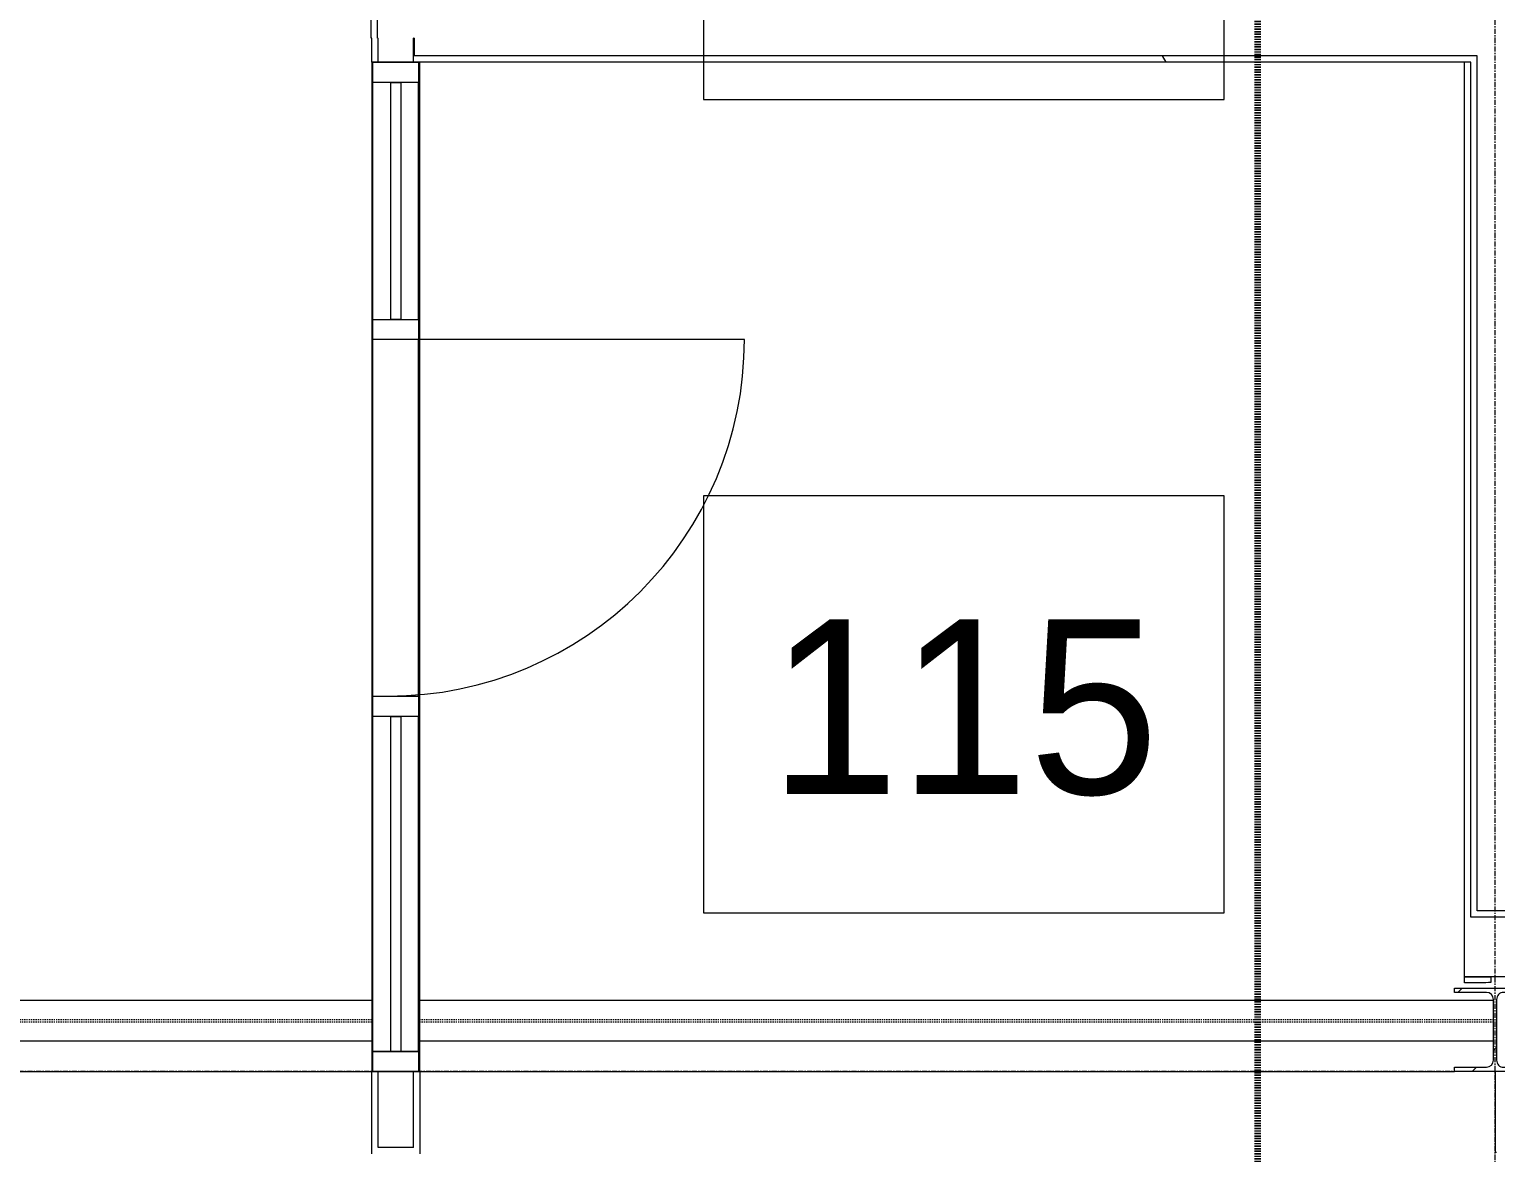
# Model space of a CAD drawing. Header units: inches. Extents: x 21035 to 27089, y -23277 to -20247.
# Drawn here: x 24099.1 to 24244, y -22795.3 to -22684.4 of the extents above; entities that cross this region are included whole.
import ezdxf

# ---------------------------------------------------------------- set-up
doc = ezdxf.new("R2010")
doc.units = ezdxf.units.IN
doc.header["$MEASUREMENT"] = 0
for name, pattern in [('Dash', [0.25, 0.125, -0.125]), ('Grid Line 1_2_', [0.875, 0.5, -0.125, 0.125, -0.125]), ('Hidden 1_8_', [0.1875, 0.125, -0.0625])]:
    doc.linetypes.add(name, pattern=pattern)
for name, color, linetype, lineweight in [('A-ANNO-MATC', 214, 'Dash', 140), ('A-AREA-IDEN', 2, 'Continuous', 9), ('A-DOOR', 31, 'Continuous', 13), ('A-GLAZ-CURT', 52, 'Continuous', 13), ('A-GLAZ-CWMG', 51, 'Continuous', 13), ('A-WALL', 113, 'Continuous', 13), ('A-WALL-PATT', 111, 'Continuous', 25), ('I-WALL', 2, 'Continuous', 13), ('S-BEAM', 12, 'Continuous', 13), ('S-COLS', 52, 'Continuous', 13), ('S-GRID', 1, 'Continuous', 9)]:
    doc.layers.add(name, color=color, linetype=linetype, lineweight=lineweight)
doc.styles.add('Century Gothic', font='GOTHIC.TTF', dxfattribs={"height": 17.245342})
pattern_1 = [(0, (0, 0), (61.44, 15.36), [2.534, -43.546, 2.534, -43.546, -245.76]), (0, (0, 0), (61.44, 15.36), [-92.16, 2.534, -89.626, 2.534, -43.546, -107.52]), (0, (0, 0), (61.44, 15.36), [-230.4, 2.534, -28.186, 2.534, -74.266]), (120, (23.04, 7.68), (-44.02215, 45.528601), [2.534, -43.546, 2.534, -43.546, -245.76]), (120, (23.04, 7.68), (-44.02215, 45.528601), [-92.16, 2.534, -89.626, 2.534, -43.546, -107.52]), (120, (23.04, 7.68), (-44.02215, 45.528601), [-230.4, 2.534, -28.186, 2.534, -74.266]), (240, (30.72, 38.4), (-17.41785, -60.888601), [2.534, -43.546, 2.534, -43.546, -245.76]), (240, (30.72, 38.4), (-17.41785, -60.888601), [-92.16, 2.534, -89.626, 2.534, -43.546, -107.52]), (240, (30.72, 38.4), (-17.41785, -60.888601), [-230.4, 2.534, -28.186, 2.534, -74.266])]

# ---------------------------------------------------------------- blocks, each defined once
blk = doc.blocks.new('W-Wide Flange-Column - B2_E-V4-RCP - First Floor')
at = {"layer": 'S-COLS', "lineweight": 9}
h = blk.add_hatch(dxfattribs=at)
h.set_pattern_fill('FP_3', color=8, style=0, pattern_type=2)
h.set_pattern_definition([(225, (24243.89, -22783.178), (19.00703, -19.00703), []), (225, (24243.89, -22811.978), (19.00703, -19.00703), [])])
h.paths.add_polyline_path([(-4, 4.13), (-4, 3.69), (-0.84, 3.69), (-0.35, 3.49), (-0.14, 3), (-0.14, -3), (-0.35, -3.49), (-0.84, -3.69), (-4, -3.69), (-4, -4.12), (4, -4.12), (4, -3.69), (0.84, -3.69), (0.35, -3.49), (0.14, -3), (0.14, 3), (0.35, 3.49), (0.84, 3.69), (4, 3.69), (4, 4.13), (3.12, 4.13)], flags=0)
at = {"layer": 'S-COLS', "color": 7}
for p, q in [((-4, 4.13), (4, 4.13)), ((-4, 3.69), (-4, 4.13)), ((-0.84, 3.69), (-4, 3.69)), ((-0.14, -3), (-0.14, 3)), ((0.14, 3), (0.14, -3)), ((4, 3.69), (0.84, 3.69)), ((4, 4.13), (4, 3.69)), ((-4, -4.12), (-4, -3.69)), ((-4, -3.69), (-0.84, -3.69)), ((4, -4.12), (-4, -4.12)), ((0.84, -3.69), (4, -3.69)), ((4, -3.69), (4, -4.12))]:
    blk.add_line(p, q, dxfattribs=at)
for centre, start, end in [((-0.84, 3), 360, 90), ((0.84, 3), 90, 180), ((-0.84, -3), 270, 0), ((0.84, -3), 180, 270)]:
    blk.add_arc(centre, 0.691, start, end, dxfattribs=at)
blk = doc.blocks.new('W-Wide Flange - 1_-3_ deep-V9-RCP - First Floor')
at = {"layer": 'S-BEAM', "color": 8, "lineweight": 9}
for p, q in [((24240.89, -22777.93), (24240.89, -22687.68)), ((24240.89, -22777.99), (24240.89, -22777.93)), ((24240.89, -22777.93), (24246.89, -22777.93)), ((24242.63, -22777.99), (24240.89, -22777.99)), ((24240.89, -22778.5), (24240.89, -22777.99)), ((24240.89, -22778.55), (24240.89, -22778.5)), ((24240.89, -22778.5), (24242.63, -22778.5)), ((24243.52, -22778.46), (24243.52, -22778.02))]:
    blk.add_line(p, q, dxfattribs=at)
for centre, start_param, end_param in [((24242.63, -22778.02), 0, 1.570796), ((24242.63, -22778.46), 4.712389, 6.283185)]:
    blk.add_ellipse(centre, major_axis=(0.89, 0), ratio=0.041631, start_param=start_param, end_param=end_param, dxfattribs=at)
blk = doc.blocks.new('W-Wide Flange - W12X19-1732174-RCP - First Floor')
at = {"layer": 'S-BEAM', "color": 8, "lineweight": 9}
for p, q in [((289.64, 2), (395.69, 2)), ((400.44, 2), (578.86, 2)), ((289.64, -2.01), (395.69, -2.01)), ((400.44, -2.01), (578.86, -2.01))]:
    blk.add_line(p, q, dxfattribs=at)
at = {"layer": 'S-BEAM', "color": 8, "linetype": 'Hidden 1_8_', "lineweight": 9}
for p, q in [((289.64, 0.12), (395.69, 0.12)), ((400.44, 0.12), (578.86, 0.12)), ((289.64, -0.12), (395.69, -0.12)), ((400.44, -0.12), (578.86, -0.12))]:
    blk.add_line(p, q, dxfattribs=at)
blk = doc.blocks.new('System Panel - INSULATED LOW-E GLAZING _SEE ELEVATIONS FOR U-FACTOR_ SHGC_ _ LT_-1142335-RCP - First Floor')
at = {"layer": 'A-GLAZ-CURT', "color": 7}
for p, q in [((-16.53125, -1.25), (-16.53125, -0.25)), ((-16.53125, -0.25), (16.53125, -0.25)), ((16.53125, -1.25), (-16.53125, -1.25)), ((16.53125, -0.25), (16.53125, -1.25))]:
    blk.add_line(p, q, dxfattribs=at)
at = {"layer": 'A-GLAZ-CURT', "color": 10, "lineweight": 9}
for p, q in [((-16.53125, -0.25), (-16.53125, -1.25)), ((-16.53125, -0.25), (16.53125, -0.25)), ((16.53125, -1.25), (-16.53125, -1.25)), ((16.53125, -0.25), (16.53125, -1.25))]:
    blk.add_line(p, q, dxfattribs=at)
blk = doc.blocks.new('Door_Single_Storefront - one-1371399-RCP - First Floor')
at = {"layer": 'A-DOOR', "color": 8, "lineweight": 9}
blk.add_line((-17.59375, 35.1875), (-17.59375, 0), dxfattribs=at)
blk.add_arc((-17.59375, 0), 35.1875, 360, 90, dxfattribs=at)
blk = doc.blocks.new('System Panel - INSULATED LOW-E GLAZING _SEE ELEVATIONS FOR U-FACTOR_ SHGC_ _ LT_-1417941-RCP - First Floor')
at = {"layer": 'A-GLAZ-CURT', "color": 7}
for p, q in [((-11.69, -1.25), (-11.69, -0.25)), ((-11.69, -0.25), (11.69, -0.25)), ((11.69, -1.25), (-11.69, -1.25)), ((11.69, -0.25), (11.69, -1.25))]:
    blk.add_line(p, q, dxfattribs=at)
at = {"layer": 'A-GLAZ-CURT', "color": 10, "lineweight": 9}
for p, q in [((-11.69, -0.25), (-11.69, -1.25)), ((-11.69, -0.25), (11.69, -0.25)), ((11.69, -1.25), (-11.69, -1.25)), ((11.69, -0.25), (11.69, -1.25))]:
    blk.add_line(p, q, dxfattribs=at)
blk = doc.blocks.new('Rectangular Mullion - Exterior 2_ x 4_5_-1142494-RCP - First Floor')
at = {"layer": 'A-GLAZ-CWMG', "color": 7}
for p, q in [((0, 3), (-2, 3)), ((-2, 3), (-2, -1.5)), ((0, -1.5), (0, 3)), ((-2, -1.5), (0, -1.5))]:
    blk.add_line(p, q, dxfattribs=at)
blk = doc.blocks.new('Rectangular Mullion - Exterior 2_ x 4_5_-1115231-RCP - First Floor')
at = {"layer": 'A-GLAZ-CWMG', "color": 7}
for p, q in [((1, 3), (-1, 3)), ((-1, 3), (-1, -1.5)), ((1, -1.5), (1, 3)), ((-1, -1.5), (1, -1.5))]:
    blk.add_line(p, q, dxfattribs=at)
blk = doc.blocks.new('Rectangular Mullion - Exterior 2_ x 4_5_-1142495-RCP - First Floor')
at = {"layer": 'A-GLAZ-CWMG', "color": 7}
for p, q in [((-2, 3), (0, 3)), ((-2, -1.5), (-2, 3)), ((0, 3), (0, -1.5)), ((0, -1.5), (-2, -1.5))]:
    blk.add_line(p, q, dxfattribs=at)
blk = doc.blocks.new('Rectangular Mullion - Exterior 2_ x 4_5_-1135295-RCP - First Floor')
at = {"layer": 'A-GLAZ-CWMG', "color": 10, "lineweight": 9}
for p, q in [((26283.27, -22689.93), (26281.52, -22689.93)), ((26284.27, -22689.93), (26283.27, -22689.93)), ((26286.02, -22689.93), (26284.27, -22689.93))]:
    blk.add_line(p, q, dxfattribs=at)
at = {"layer": 'A-GLAZ-CWMG', "color": 8, "lineweight": 9}
for p, q in [((26281.52, -22689.93), (26281.52, -22722.99)), ((26286.02, -22689.93), (26286.02, -22722.99))]:
    blk.add_line(p, q, dxfattribs=at)
blk = doc.blocks.new('Rectangular Mullion - Exterior 2_ x 4_5_-1307208-RCP - First Floor')
at = {"layer": 'A-GLAZ-CWMG', "color": 8, "lineweight": 9}
for p, q in [((24207.7, -22795.43), (24172.52, -22795.43)), ((24207.7, -22799.93), (24172.52, -22799.93))]:
    blk.add_line(p, q, dxfattribs=at)
blk = doc.blocks.new('Rectangular Mullion - Exterior 2_ x 4_5_-1417940-RCP - First Floor')
at = {"layer": 'A-GLAZ-CWMG', "color": 10, "lineweight": 9}
for p, q in [((24134.83, -22689.68), (24133.08, -22689.68)), ((24135.83, -22689.68), (24134.83, -22689.68)), ((24137.58, -22689.68), (24135.83, -22689.68))]:
    blk.add_line(p, q, dxfattribs=at)
at = {"layer": 'A-GLAZ-CWMG', "color": 8, "lineweight": 9}
for p, q in [((24133.08, -22713.05), (24133.08, -22689.68)), ((24137.58, -22713.05), (24137.58, -22689.68))]:
    blk.add_line(p, q, dxfattribs=at)
blk = doc.blocks.new('Girt_C - 8_D-1732029-RCP - First Floor')
at = {"layer": 'S-BEAM', "color": 8, "lineweight": 9}
for p, q in [((23958.39, -22787.3), (24132.95, -22787.3)), ((24137.7, -22787.3), (24239.89, -22787.3))]:
    blk.add_line(p, q, dxfattribs=at)
blk = doc.blocks.new('Girt_C - 8_D-1758064-RCP - First Floor')
at = {"layer": 'S-BEAM', "color": 8, "lineweight": 9}
for p, q in [((24243.89, -22787.3), (24243.89, -22787.49)), ((24243.89, -22787.49), (24243.89, -22795.12)), ((24243.89, -22795.12), (24243.89, -22795.3)), ((24244.02, -22795.3), (24243.89, -22795.3))]:
    blk.add_line(p, q, dxfattribs=at)

msp = doc.modelspace()

# ---------------------------------------------------------------- hatches: boundary and pattern name
at = {"layer": 'A-WALL-PATT', "lineweight": 9}
h = msp.add_hatch(dxfattribs=at)
h.set_pattern_fill('FP_10', color=8, style=0, pattern_type=2)
h.set_pattern_definition(pattern_1)
h.paths.add_polyline_path([(24132.95273, -22685.30281), (24133.51523, -22685.30281), (24133.51523, -22677.92781), (24135.32773, -22677.92781), (24135.32773, -22677.30281), (24132.89023, -22677.30281), (24132.89023, -22685.30281)], flags=0)
h.paths.add_polyline_path([(24135.32773, -22645.30281), (24135.32773, -22644.67781), (24133.51523, -22644.67781), (24133.51523, -22559.24031), (24135.32773, -22559.24031), (24135.32773, -22558.61531), (24132.89023, -22558.61531), (24132.89023, -22645.30281)], flags=0)
h.paths.add_polyline_path([(24132.89023, -22526.61531), (24135.32773, -22526.61531), (24135.32773, -22525.99031), (24133.51523, -22525.99031), (24133.51523, -22516.74031), (24132.89023, -22516.74031), (24132.89023, -22520.99031)], flags=0)
h = msp.add_hatch(dxfattribs=at)
h.set_pattern_fill('FP_10', color=8, style=0, pattern_type=2)
h.set_pattern_definition(pattern_1)
h.paths.add_polyline_path([(24137.70273, -22687.67781), (24241.51523, -22687.67781), (24241.51523, -22687.05281), (24137.70273, -22687.05281)], flags=0)

# ---------------------------------------------------------------- linework, layer by layer
at = {"layer": 'A-ANNO-MATC', "color": 153}
msp.add_line((24220.4473, -20555.10083), (24220.4473, -23033.8711), dxfattribs=at)
at = {"layer": 'A-AREA-IDEN', "flags": 128}
for points in [[(24165.73118, -22650.20009), (24165.73118, -22691.34295), (24217.15118, -22691.34295), (24217.15118, -22650.20009)], [(24165.73118, -22730.48382), (24165.73118, -22771.62668), (24217.15118, -22771.62668), (24217.15118, -22730.48382)]]:
    msp.add_lwpolyline(points, close=True, dxfattribs=at)
at = {"layer": 'A-WALL', "color": 7}
for p, q in [((24133.51523, -22685.30281), (24133.51523, -22677.92781)), ((24133.51523, -22685.30281), (24133.57773, -22685.30281)), ((24133.57773, -22687.67781), (24133.57773, -22685.30281)), ((24137.07773, -22687.67781), (24137.07773, -22685.30281)), ((24137.14023, -22685.30281), (24137.07773, -22685.30281)), ((24242.14023, -22687.05281), (24137.14023, -22687.05281)), ((24242.14023, -22771.42781), (24242.14023, -22687.05281)), ((24245.64023, -22771.42781), (24242.14023, -22771.42781)), ((24133.57773, -22794.80281), (24133.57773, -22787.30281)), ((24137.07773, -22794.80281), (24137.07773, -22787.30281)), ((24137.07773, -22794.80281), (24133.57773, -22794.80281))]:
    msp.add_line(p, q, dxfattribs=at)
at = {"layer": 'I-WALL', "color": 7}
for p, q in [((24132.89023, -22685.30281), (24132.89023, -22677.30281)), ((24132.95273, -22685.30281), (24132.89023, -22685.30281)), ((24132.95273, -22687.67781), (24132.95273, -22685.30281)), ((24241.51523, -22687.67781), (24132.95273, -22687.67781)), ((24241.51523, -22772.05281), (24241.51523, -22687.67781)), ((24246.26523, -22772.05281), (24241.51523, -22772.05281)), ((24132.95273, -22795.42781), (24132.95273, -22787.30281)), ((24132.95273, -22787.30281), (24137.70273, -22787.30281)), ((24137.70273, -22787.30281), (24137.70273, -22795.42781))]:
    msp.add_line(p, q, dxfattribs=at)
at = {"layer": 'I-WALL', "color": 8, "lineweight": 9}
for p, q in [((24137.14023, -22685.30281), (24137.14023, -22687.05281)), ((24132.95273, -22687.67781), (24132.95273, -22787.30281)), ((24137.70273, -22787.30281), (24137.70273, -22687.67781))]:
    msp.add_line(p, q, dxfattribs=at)
at = {"layer": 'S-GRID', "linetype": 'Grid Line 1_2_'}
for p, q in [((24243.89023, -23227.3711), (24243.89023, -20361.60083)), ((24243.89023, -23227.3711), (24243.89023, -20361.60083)), ((26557.32365, -22787.30281), (21678.63847, -22787.30281)), ((26557.32365, -22787.30281), (21678.63847, -22787.30281))]:
    msp.add_line(p, q, dxfattribs=at)

# ---------------------------------------------------------------- block references
at = {"layer": 'A-DOOR', "color": 8, "lineweight": 9, "rotation": 270}
msp.add_blockref('Door_Single_Storefront - one-1371399-RCP - First Floor', (24134.57773, -22732.64656), dxfattribs=at)
at = {"layer": 'A-GLAZ-CURT', "color": 10, "lineweight": 9, "rotation": 90}
for name, p in [('System Panel - INSULATED LOW-E GLAZING _SEE ELEVATIONS FOR U-FACTOR_ SHGC_ _ LT_-1417941-RCP - First Floor', (24134.57773, -22701.36531)), ('System Panel - INSULATED LOW-E GLAZING _SEE ELEVATIONS FOR U-FACTOR_ SHGC_ _ LT_-1142335-RCP - First Floor', (24134.57773, -22768.77156))]:
    msp.add_blockref(name, p, dxfattribs=at)
at = {"layer": 'A-GLAZ-CWMG', "color": 8, "lineweight": 9, "extrusion": (0, 0, -1), "rotation": 90}
for name, p in [('Rectangular Mullion - Exterior 2_ x 4_5_-1142494-RCP - First Floor', (-24134.57773, -22687.67781)), ('Rectangular Mullion - Exterior 2_ x 4_5_-1115231-RCP - First Floor', (-24134.57773, -22714.05281)), ('Rectangular Mullion - Exterior 2_ x 4_5_-1115231-RCP - First Floor', (-24134.57773, -22751.24031))]:
    msp.add_blockref(name, p, dxfattribs=at)
at = {"layer": 'A-GLAZ-CWMG', "color": 8, "lineweight": 9}
msp.add_blockref('Rectangular Mullion - Exterior 2_ x 4_5_-1417940-RCP - First Floor', (0, 0), dxfattribs=at)
for name, p, rotation in [('Rectangular Mullion - Exterior 2_ x 4_5_-1307208-RCP - First Floor', (46933.00554, 1457.46241), 270), ('Rectangular Mullion - Exterior 2_ x 4_5_-1135295-RCP - First Floor', (50419.09295, -45475.23062), 180), ('Rectangular Mullion - Exterior 2_ x 4_5_-1142495-RCP - First Floor', (24134.57773, -22787.30281), 270)]:
    msp.add_blockref(name, p, dxfattribs=dict(at, rotation=rotation))
at = {"layer": 'S-BEAM', "color": 8, "lineweight": 9}
for name in ['W-Wide Flange - 1_-3_ deep-V9-RCP - First Floor', 'Girt_C - 8_D-1732029-RCP - First Floor', 'Girt_C - 8_D-1758064-RCP - First Floor']:
    msp.add_blockref(name, (0, 0), dxfattribs=at)
at = {"layer": 'S-BEAM', "color": 8, "lineweight": 9, "rotation": 180}
msp.add_blockref('W-Wide Flange - W12X19-1732174-RCP - First Floor', (24533.39023, -22782.30281), dxfattribs=at)
at = {"layer": 'S-COLS', "color": 8, "lineweight": 9, "rotation": 180}
msp.add_blockref('W-Wide Flange-Column - B2_E-V4-RCP - First Floor', (24243.89023, -22783.17781), dxfattribs=at)

# ---------------------------------------------------------------- texts
at = {"layer": 'A-AREA-IDEN', "insert": (24191.44118, -22742.66705), "char_height": 17.245342, "width": 47.304, "attachment_point": 2, "line_spacing_factor": 0.984117, "style": 'Century Gothic'}
msp.add_mtext('115', dxfattribs=at)

doc.saveas('drawing.dxf')
